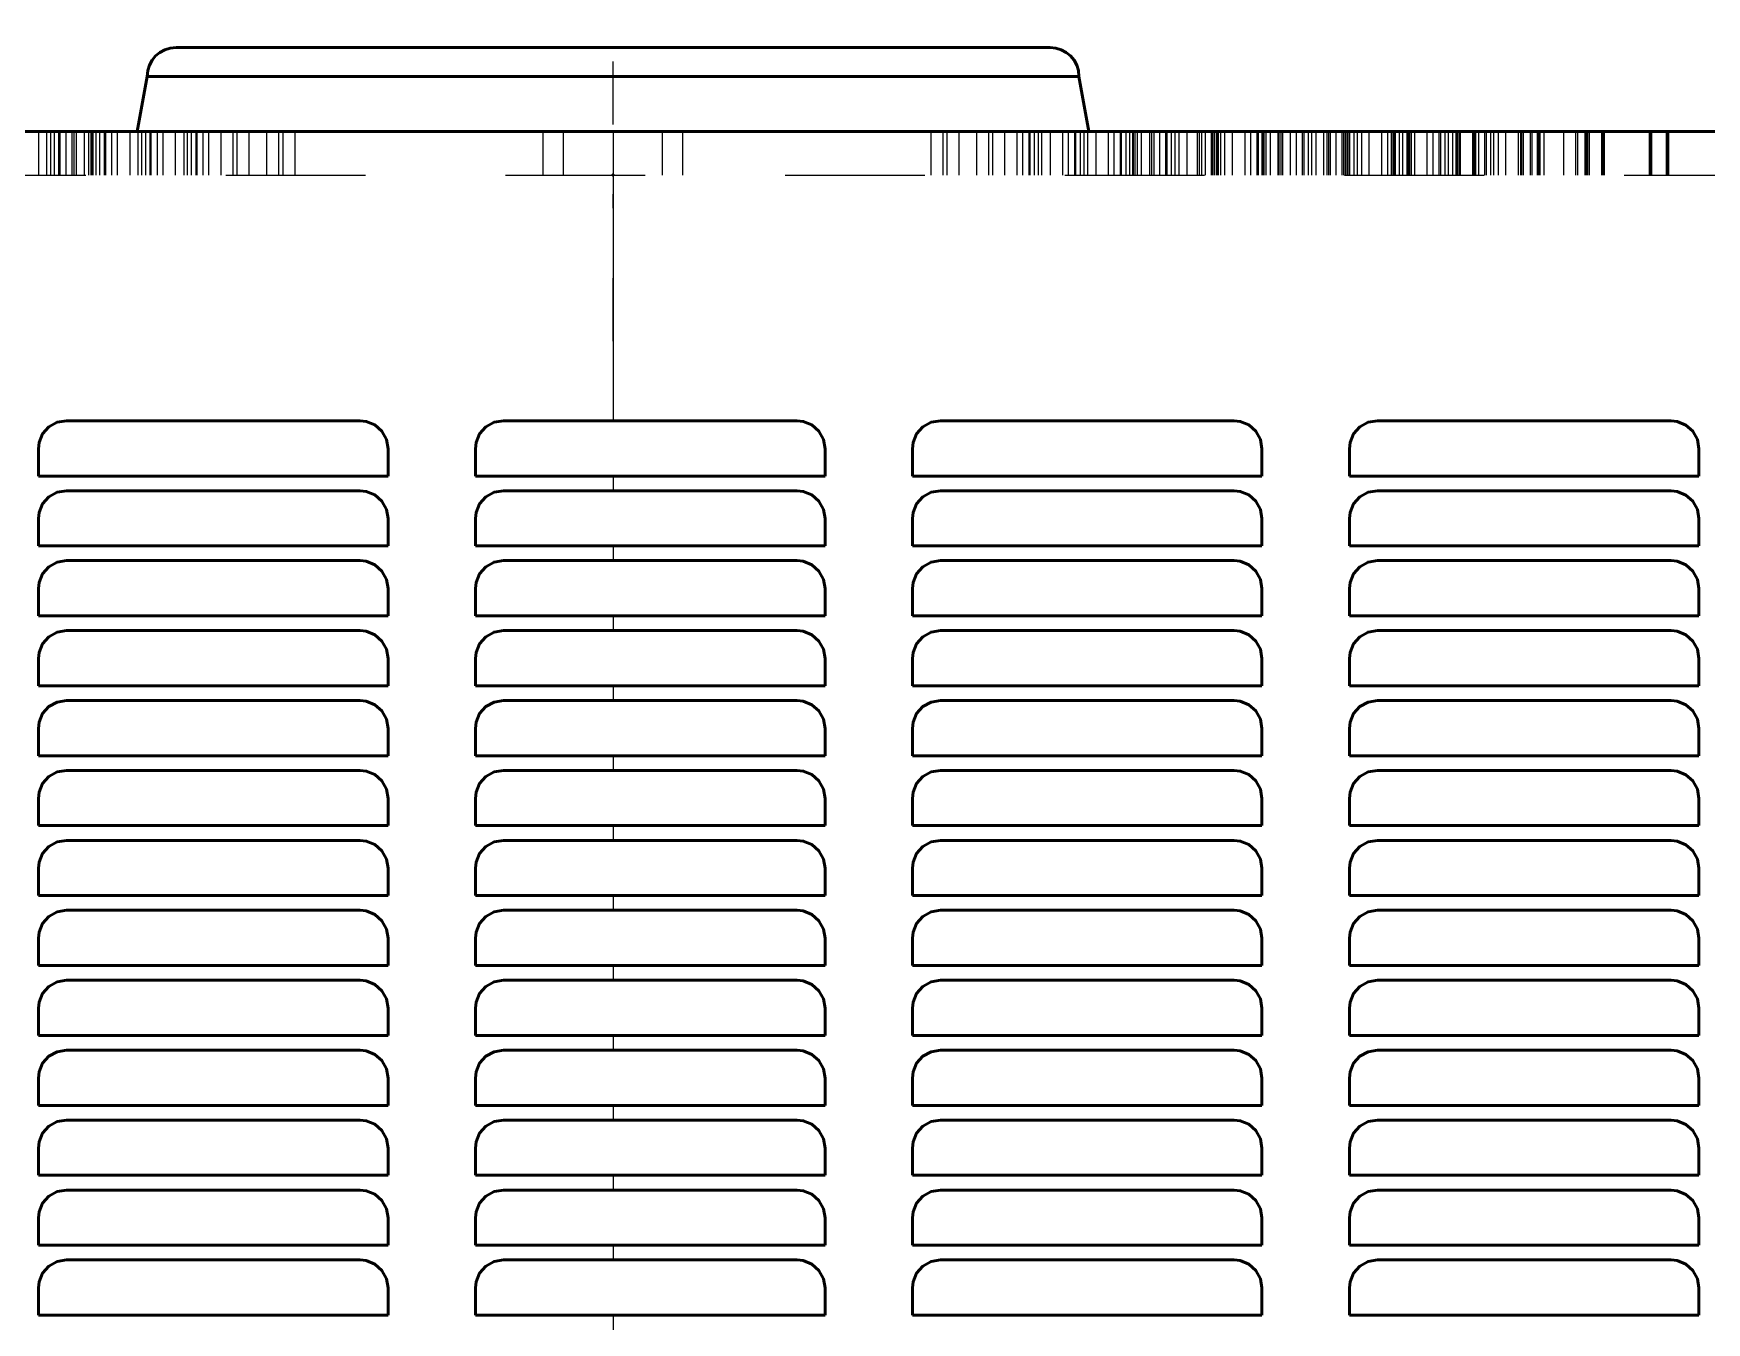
# Model space of a CAD drawing. Header units: inches. Extents: x -0.3 to 35.5, y 0 to 35.9.
# Drawn here: x 13.36 to 25.32, y 26.63 to 35.85 of the extents above; entities that cross this region are included whole.
import ezdxf

# ---------------------------------------------------------------- set-up
doc = ezdxf.new("R2010")
doc.units = ezdxf.units.IN
doc.header["$MEASUREMENT"] = 0
doc.linetypes.add('Center', pattern=[1.5, 0.45, -0.5, 0.05, -0.5])
doc.linetypes.add('Dashed', pattern=[2, 1, -1])
for name, color, linetype, lineweight in [('2d ConnectionPoints', 7, 'Continuous', 50), ('AM_0', 7, 'Continuous', 50), ('AM_4', 3, 'Continuous', 25), ('AM_7', 7, 'Center', 25), ('AM_9', 6, 'Dashed', 25)]:
    doc.layers.add(name, color=color, linetype=linetype, lineweight=lineweight)

msp = doc.modelspace()

# ---------------------------------------------------------------- linework, layer by layer
at = {"layer": '2d ConnectionPoints'}
msp.add_point((17.5, 34.838), dxfattribs=at)
msp.add_point((17.5, 34.838), dxfattribs=at)
at = {"layer": 'AM_0'}
for p, q in [((14.375, 35.75), (20.625, 35.75)), ((14.168, 35.543), (14.098, 35.15)), ((14.168, 35.543), (20.832, 35.543)), ((20.902, 35.15), (20.832, 35.543)), ((-0.27, 35.15), (35.27, 35.15)), ((15.691, 33.081), (13.591, 33.081)), ((18.816, 33.081), (16.716, 33.081)), ((21.941, 33.081), (19.841, 33.081)), ((25.066, 33.081), (22.966, 33.081)), ((13.391, 32.881), (13.391, 32.686)), ((15.891, 32.686), (15.891, 32.881)), ((16.516, 32.881), (16.516, 32.686)), ((19.016, 32.686), (19.016, 32.881)), ((19.641, 32.881), (19.641, 32.686)), ((22.141, 32.686), (22.141, 32.881)), ((22.766, 32.881), (22.766, 32.686)), ((25.266, 32.686), (25.266, 32.881)), ((13.391, 32.686), (15.891, 32.686)), ((16.516, 32.686), (19.016, 32.686)), ((19.641, 32.686), (22.141, 32.686)), ((22.766, 32.686), (25.266, 32.686)), ((15.691, 32.581), (13.591, 32.581)), ((18.816, 32.581), (16.716, 32.581)), ((21.941, 32.581), (19.841, 32.581)), ((25.066, 32.581), (22.966, 32.581)), ((13.391, 32.381), (13.391, 32.186)), ((15.891, 32.186), (15.891, 32.381)), ((16.516, 32.381), (16.516, 32.186)), ((19.016, 32.186), (19.016, 32.381)), ((19.641, 32.381), (19.641, 32.186)), ((22.141, 32.186), (22.141, 32.381)), ((22.766, 32.381), (22.766, 32.186)), ((25.266, 32.186), (25.266, 32.381)), ((13.391, 32.186), (15.891, 32.186)), ((16.516, 32.186), (19.016, 32.186)), ((19.641, 32.186), (22.141, 32.186)), ((22.766, 32.186), (25.266, 32.186)), ((15.691, 32.081), (13.591, 32.081)), ((18.816, 32.081), (16.716, 32.081)), ((21.941, 32.081), (19.841, 32.081)), ((25.066, 32.081), (22.966, 32.081)), ((13.391, 31.881), (13.391, 31.686)), ((15.891, 31.686), (15.891, 31.881)), ((16.516, 31.881), (16.516, 31.686)), ((19.016, 31.686), (19.016, 31.881)), ((19.641, 31.881), (19.641, 31.686)), ((22.141, 31.686), (22.141, 31.881)), ((22.766, 31.881), (22.766, 31.686)), ((25.266, 31.686), (25.266, 31.881)), ((13.391, 31.686), (15.891, 31.686)), ((16.516, 31.686), (19.016, 31.686)), ((19.641, 31.686), (22.141, 31.686)), ((22.766, 31.686), (25.266, 31.686)), ((15.691, 31.581), (13.591, 31.581)), ((18.816, 31.581), (16.716, 31.581)), ((21.941, 31.581), (19.841, 31.581)), ((25.066, 31.581), (22.966, 31.581)), ((13.391, 31.381), (13.391, 31.186)), ((15.891, 31.186), (15.891, 31.381)), ((16.516, 31.381), (16.516, 31.186)), ((19.016, 31.186), (19.016, 31.381)), ((19.641, 31.381), (19.641, 31.186)), ((22.141, 31.186), (22.141, 31.381)), ((22.766, 31.381), (22.766, 31.186)), ((25.266, 31.186), (25.266, 31.381)), ((13.391, 31.186), (15.891, 31.186)), ((16.516, 31.186), (19.016, 31.186)), ((19.641, 31.186), (22.141, 31.186)), ((22.766, 31.186), (25.266, 31.186)), ((15.691, 31.081), (13.591, 31.081)), ((18.816, 31.081), (16.716, 31.081)), ((21.941, 31.081), (19.841, 31.081)), ((25.066, 31.081), (22.966, 31.081)), ((13.391, 30.881), (13.391, 30.686)), ((15.891, 30.686), (15.891, 30.881)), ((16.516, 30.881), (16.516, 30.686)), ((19.016, 30.686), (19.016, 30.881)), ((19.641, 30.881), (19.641, 30.686)), ((22.141, 30.686), (22.141, 30.881)), ((22.766, 30.881), (22.766, 30.686)), ((25.266, 30.686), (25.266, 30.881)), ((13.391, 30.686), (15.891, 30.686)), ((16.516, 30.686), (19.016, 30.686)), ((19.641, 30.686), (22.141, 30.686)), ((22.766, 30.686), (25.266, 30.686)), ((15.691, 30.581), (13.591, 30.581)), ((18.816, 30.581), (16.716, 30.581)), ((21.941, 30.581), (19.841, 30.581)), ((25.066, 30.581), (22.966, 30.581)), ((13.391, 30.381), (13.391, 30.186)), ((15.891, 30.186), (15.891, 30.381)), ((16.516, 30.381), (16.516, 30.186)), ((19.016, 30.186), (19.016, 30.381)), ((19.641, 30.381), (19.641, 30.186)), ((22.141, 30.186), (22.141, 30.381)), ((22.766, 30.381), (22.766, 30.186)), ((25.266, 30.186), (25.266, 30.381)), ((13.391, 30.186), (15.891, 30.186)), ((16.516, 30.186), (19.016, 30.186)), ((19.641, 30.186), (22.141, 30.186)), ((22.766, 30.186), (25.266, 30.186)), ((15.691, 30.081), (13.591, 30.081)), ((18.816, 30.081), (16.716, 30.081)), ((21.941, 30.081), (19.841, 30.081)), ((25.066, 30.081), (22.966, 30.081)), ((13.391, 29.881), (13.391, 29.686)), ((15.891, 29.686), (15.891, 29.881)), ((16.516, 29.881), (16.516, 29.686)), ((19.016, 29.686), (19.016, 29.881)), ((19.641, 29.881), (19.641, 29.686)), ((22.141, 29.686), (22.141, 29.881)), ((22.766, 29.881), (22.766, 29.686)), ((25.266, 29.686), (25.266, 29.881)), ((13.391, 29.686), (15.891, 29.686)), ((16.516, 29.686), (19.016, 29.686)), ((19.641, 29.686), (22.141, 29.686)), ((22.766, 29.686), (25.266, 29.686)), ((15.691, 29.581), (13.591, 29.581)), ((18.816, 29.581), (16.716, 29.581)), ((21.941, 29.581), (19.841, 29.581)), ((25.066, 29.581), (22.966, 29.581)), ((13.391, 29.381), (13.391, 29.186)), ((15.891, 29.186), (15.891, 29.381)), ((16.516, 29.381), (16.516, 29.186)), ((19.016, 29.186), (19.016, 29.381)), ((19.641, 29.381), (19.641, 29.186)), ((22.141, 29.186), (22.141, 29.381)), ((22.766, 29.381), (22.766, 29.186)), ((25.266, 29.186), (25.266, 29.381)), ((13.391, 29.186), (15.891, 29.186)), ((15.691, 29.081), (13.591, 29.081)), ((16.516, 29.186), (19.016, 29.186)), ((18.816, 29.081), (16.716, 29.081)), ((19.641, 29.186), (22.141, 29.186)), ((21.941, 29.081), (19.841, 29.081)), ((22.766, 29.186), (25.266, 29.186)), ((25.066, 29.081), (22.966, 29.081)), ((13.391, 28.881), (13.391, 28.686)), ((15.891, 28.686), (15.891, 28.881)), ((16.516, 28.881), (16.516, 28.686)), ((19.016, 28.686), (19.016, 28.881)), ((19.641, 28.881), (19.641, 28.686)), ((22.141, 28.686), (22.141, 28.881)), ((22.766, 28.881), (22.766, 28.686)), ((25.266, 28.686), (25.266, 28.881)), ((13.391, 28.686), (15.891, 28.686)), ((16.516, 28.686), (19.016, 28.686)), ((19.641, 28.686), (22.141, 28.686)), ((22.766, 28.686), (25.266, 28.686)), ((15.691, 28.581), (13.591, 28.581)), ((18.816, 28.581), (16.716, 28.581)), ((21.941, 28.581), (19.841, 28.581)), ((25.066, 28.581), (22.966, 28.581)), ((13.391, 28.381), (13.391, 28.186)), ((15.891, 28.186), (15.891, 28.381)), ((16.516, 28.381), (16.516, 28.186)), ((19.016, 28.186), (19.016, 28.381)), ((19.641, 28.381), (19.641, 28.186)), ((22.141, 28.186), (22.141, 28.381)), ((22.766, 28.381), (22.766, 28.186)), ((25.266, 28.186), (25.266, 28.381)), ((13.391, 28.186), (15.891, 28.186)), ((16.516, 28.186), (19.016, 28.186)), ((19.641, 28.186), (22.141, 28.186)), ((22.766, 28.186), (25.266, 28.186)), ((15.691, 28.081), (13.591, 28.081)), ((18.816, 28.081), (16.716, 28.081)), ((21.941, 28.081), (19.841, 28.081)), ((25.066, 28.081), (22.966, 28.081)), ((13.391, 27.881), (13.391, 27.686)), ((15.891, 27.686), (15.891, 27.881)), ((16.516, 27.881), (16.516, 27.686)), ((19.016, 27.686), (19.016, 27.881)), ((19.641, 27.881), (19.641, 27.686)), ((22.141, 27.686), (22.141, 27.881)), ((22.766, 27.881), (22.766, 27.686)), ((25.266, 27.686), (25.266, 27.881)), ((13.391, 27.686), (15.891, 27.686)), ((16.516, 27.686), (19.016, 27.686)), ((19.641, 27.686), (22.141, 27.686)), ((22.766, 27.686), (25.266, 27.686)), ((15.691, 27.581), (13.591, 27.581)), ((18.816, 27.581), (16.716, 27.581)), ((21.941, 27.581), (19.841, 27.581)), ((25.066, 27.581), (22.966, 27.581)), ((13.391, 27.381), (13.391, 27.186)), ((15.891, 27.186), (15.891, 27.381)), ((16.516, 27.381), (16.516, 27.186)), ((19.016, 27.186), (19.016, 27.381)), ((19.641, 27.381), (19.641, 27.186)), ((22.141, 27.186), (22.141, 27.381)), ((22.766, 27.381), (22.766, 27.186)), ((25.266, 27.186), (25.266, 27.381)), ((13.391, 27.186), (15.891, 27.186)), ((16.516, 27.186), (19.016, 27.186)), ((19.641, 27.186), (22.141, 27.186)), ((22.766, 27.186), (25.266, 27.186)), ((15.691, 27.081), (13.591, 27.081)), ((18.816, 27.081), (16.716, 27.081)), ((21.941, 27.081), (19.841, 27.081)), ((25.066, 27.081), (22.966, 27.081)), ((13.391, 26.881), (13.391, 26.686)), ((15.891, 26.686), (15.891, 26.881)), ((16.516, 26.881), (16.516, 26.686)), ((19.016, 26.686), (19.016, 26.881)), ((19.641, 26.881), (19.641, 26.686)), ((22.141, 26.686), (22.141, 26.881)), ((22.766, 26.881), (22.766, 26.686)), ((25.266, 26.686), (25.266, 26.881)), ((13.391, 26.686), (15.891, 26.686)), ((16.516, 26.686), (19.016, 26.686)), ((19.641, 26.686), (22.141, 26.686)), ((22.766, 26.686), (25.266, 26.686))]:
    msp.add_line(p, q, dxfattribs=at)
for points in [[(13.591, 33.081), (13.525, 33.07), (13.466, 33.037), (13.421, 32.987), (13.396, 32.925), (13.391, 32.881)], [(15.891, 32.881), (15.88, 32.947), (15.847, 33.006), (15.797, 33.051), (15.735, 33.076), (15.691, 33.081)], [(16.716, 33.081), (16.65, 33.07), (16.591, 33.037), (16.546, 32.987), (16.521, 32.925), (16.516, 32.881)], [(19.016, 32.881), (19.005, 32.947), (18.972, 33.006), (18.922, 33.051), (18.86, 33.076), (18.816, 33.081)], [(19.841, 33.081), (19.775, 33.07), (19.716, 33.037), (19.671, 32.987), (19.646, 32.925), (19.641, 32.881)], [(22.141, 32.881), (22.13, 32.947), (22.097, 33.006), (22.047, 33.051), (21.985, 33.076), (21.941, 33.081)], [(22.966, 33.081), (22.9, 33.07), (22.841, 33.037), (22.796, 32.987), (22.771, 32.925), (22.766, 32.881)], [(25.266, 32.881), (25.255, 32.947), (25.222, 33.006), (25.172, 33.05), (25.11, 33.076), (25.066, 33.081)], [(13.591, 32.581), (13.525, 32.57), (13.466, 32.537), (13.421, 32.487), (13.396, 32.425), (13.391, 32.381)], [(15.891, 32.381), (15.88, 32.447), (15.847, 32.506), (15.797, 32.551), (15.735, 32.576), (15.691, 32.581)], [(16.716, 32.581), (16.65, 32.57), (16.591, 32.537), (16.546, 32.487), (16.521, 32.425), (16.516, 32.381)], [(19.016, 32.381), (19.005, 32.447), (18.972, 32.506), (18.922, 32.551), (18.86, 32.576), (18.816, 32.581)], [(19.841, 32.581), (19.775, 32.57), (19.716, 32.537), (19.671, 32.487), (19.646, 32.425), (19.641, 32.381)], [(22.141, 32.381), (22.13, 32.447), (22.097, 32.506), (22.047, 32.551), (21.985, 32.576), (21.941, 32.581)], [(22.966, 32.581), (22.9, 32.57), (22.841, 32.537), (22.796, 32.487), (22.771, 32.425), (22.766, 32.381)], [(25.266, 32.381), (25.255, 32.447), (25.222, 32.506), (25.172, 32.55), (25.11, 32.576), (25.066, 32.581)], [(13.591, 32.081), (13.525, 32.07), (13.466, 32.037), (13.421, 31.987), (13.396, 31.925), (13.391, 31.881)], [(15.891, 31.881), (15.88, 31.947), (15.847, 32.006), (15.797, 32.051), (15.735, 32.076), (15.691, 32.081)], [(16.716, 32.081), (16.65, 32.07), (16.591, 32.037), (16.546, 31.987), (16.521, 31.925), (16.516, 31.881)], [(19.016, 31.881), (19.005, 31.947), (18.972, 32.006), (18.922, 32.051), (18.86, 32.076), (18.816, 32.081)], [(19.841, 32.081), (19.775, 32.07), (19.716, 32.037), (19.671, 31.987), (19.646, 31.925), (19.641, 31.881)], [(22.141, 31.881), (22.13, 31.947), (22.097, 32.006), (22.047, 32.051), (21.985, 32.076), (21.941, 32.081)], [(22.966, 32.081), (22.9, 32.07), (22.841, 32.037), (22.796, 31.987), (22.771, 31.925), (22.766, 31.881)], [(25.266, 31.881), (25.255, 31.947), (25.222, 32.006), (25.172, 32.05), (25.11, 32.076), (25.066, 32.081)], [(13.591, 31.581), (13.525, 31.57), (13.466, 31.537), (13.421, 31.487), (13.396, 31.425), (13.391, 31.381)], [(15.891, 31.381), (15.88, 31.447), (15.847, 31.506), (15.797, 31.551), (15.735, 31.576), (15.691, 31.581)], [(16.716, 31.581), (16.65, 31.57), (16.591, 31.537), (16.546, 31.487), (16.521, 31.425), (16.516, 31.381)], [(19.016, 31.381), (19.005, 31.447), (18.972, 31.506), (18.922, 31.551), (18.86, 31.576), (18.816, 31.581)], [(19.841, 31.581), (19.775, 31.57), (19.716, 31.537), (19.671, 31.487), (19.646, 31.425), (19.641, 31.381)], [(22.141, 31.381), (22.13, 31.447), (22.097, 31.506), (22.047, 31.551), (21.985, 31.576), (21.941, 31.581)], [(22.966, 31.581), (22.9, 31.57), (22.841, 31.537), (22.796, 31.487), (22.771, 31.425), (22.766, 31.381)], [(25.266, 31.381), (25.255, 31.447), (25.222, 31.506), (25.172, 31.55), (25.11, 31.576), (25.066, 31.581)], [(13.591, 31.081), (13.525, 31.07), (13.466, 31.037), (13.421, 30.987), (13.396, 30.925), (13.391, 30.881)], [(15.891, 30.881), (15.88, 30.947), (15.847, 31.006), (15.797, 31.051), (15.735, 31.076), (15.691, 31.081)], [(16.716, 31.081), (16.65, 31.07), (16.591, 31.037), (16.546, 30.987), (16.521, 30.925), (16.516, 30.881)], [(19.016, 30.881), (19.005, 30.947), (18.972, 31.006), (18.922, 31.051), (18.86, 31.076), (18.816, 31.081)], [(19.841, 31.081), (19.775, 31.07), (19.716, 31.037), (19.671, 30.987), (19.646, 30.925), (19.641, 30.881)], [(22.141, 30.881), (22.13, 30.947), (22.097, 31.006), (22.047, 31.051), (21.985, 31.076), (21.941, 31.081)], [(22.966, 31.081), (22.9, 31.07), (22.841, 31.037), (22.796, 30.987), (22.771, 30.925), (22.766, 30.881)], [(25.266, 30.881), (25.255, 30.947), (25.222, 31.006), (25.172, 31.05), (25.11, 31.076), (25.066, 31.081)], [(13.591, 30.581), (13.525, 30.57), (13.466, 30.537), (13.421, 30.487), (13.396, 30.425), (13.391, 30.381)], [(15.891, 30.381), (15.88, 30.447), (15.847, 30.506), (15.797, 30.551), (15.735, 30.576), (15.691, 30.581)], [(16.716, 30.581), (16.65, 30.57), (16.591, 30.537), (16.546, 30.487), (16.521, 30.425), (16.516, 30.381)], [(19.016, 30.381), (19.005, 30.447), (18.972, 30.506), (18.922, 30.551), (18.86, 30.576), (18.816, 30.581)], [(19.841, 30.581), (19.775, 30.57), (19.716, 30.537), (19.671, 30.487), (19.646, 30.425), (19.641, 30.381)], [(22.141, 30.381), (22.13, 30.447), (22.097, 30.506), (22.047, 30.551), (21.985, 30.576), (21.941, 30.581)], [(22.966, 30.581), (22.9, 30.57), (22.841, 30.537), (22.796, 30.487), (22.771, 30.425), (22.766, 30.381)], [(25.266, 30.381), (25.255, 30.447), (25.222, 30.506), (25.172, 30.55), (25.11, 30.576), (25.066, 30.581)], [(13.591, 30.081), (13.525, 30.07), (13.466, 30.037), (13.421, 29.987), (13.396, 29.925), (13.391, 29.881)], [(15.891, 29.881), (15.88, 29.947), (15.847, 30.006), (15.797, 30.051), (15.735, 30.076), (15.691, 30.081)], [(16.716, 30.081), (16.65, 30.07), (16.591, 30.037), (16.546, 29.987), (16.521, 29.925), (16.516, 29.881)], [(19.016, 29.881), (19.005, 29.947), (18.972, 30.006), (18.922, 30.051), (18.86, 30.076), (18.816, 30.081)], [(19.841, 30.081), (19.775, 30.07), (19.716, 30.037), (19.671, 29.987), (19.646, 29.925), (19.641, 29.881)], [(22.141, 29.881), (22.13, 29.947), (22.097, 30.006), (22.047, 30.051), (21.985, 30.076), (21.941, 30.081)], [(22.966, 30.081), (22.9, 30.07), (22.841, 30.037), (22.796, 29.987), (22.771, 29.925), (22.766, 29.881)], [(25.266, 29.881), (25.255, 29.947), (25.222, 30.006), (25.172, 30.05), (25.11, 30.076), (25.066, 30.081)], [(13.591, 29.581), (13.525, 29.57), (13.466, 29.537), (13.421, 29.487), (13.396, 29.425), (13.391, 29.381)], [(15.891, 29.381), (15.88, 29.447), (15.847, 29.506), (15.797, 29.551), (15.735, 29.576), (15.691, 29.581)], [(16.716, 29.581), (16.65, 29.57), (16.591, 29.537), (16.546, 29.487), (16.521, 29.425), (16.516, 29.381)], [(19.016, 29.381), (19.005, 29.447), (18.972, 29.506), (18.922, 29.551), (18.86, 29.576), (18.816, 29.581)], [(19.841, 29.581), (19.775, 29.57), (19.716, 29.537), (19.671, 29.487), (19.646, 29.425), (19.641, 29.381)], [(22.141, 29.381), (22.13, 29.447), (22.097, 29.506), (22.047, 29.551), (21.985, 29.576), (21.941, 29.581)], [(22.966, 29.581), (22.9, 29.57), (22.841, 29.537), (22.796, 29.487), (22.771, 29.425), (22.766, 29.381)], [(25.266, 29.381), (25.255, 29.447), (25.222, 29.506), (25.172, 29.55), (25.11, 29.576), (25.066, 29.581)], [(13.591, 29.081), (13.525, 29.07), (13.466, 29.037), (13.421, 28.987), (13.396, 28.925), (13.391, 28.881)], [(15.891, 28.881), (15.88, 28.947), (15.847, 29.006), (15.797, 29.051), (15.735, 29.076), (15.691, 29.081)], [(16.716, 29.081), (16.65, 29.07), (16.591, 29.037), (16.546, 28.987), (16.521, 28.925), (16.516, 28.881)], [(19.016, 28.881), (19.005, 28.947), (18.972, 29.006), (18.922, 29.051), (18.86, 29.076), (18.816, 29.081)], [(19.841, 29.081), (19.775, 29.07), (19.716, 29.037), (19.671, 28.987), (19.646, 28.925), (19.641, 28.881)], [(22.141, 28.881), (22.13, 28.947), (22.097, 29.006), (22.047, 29.051), (21.985, 29.076), (21.941, 29.081)], [(22.966, 29.081), (22.9, 29.07), (22.841, 29.037), (22.796, 28.987), (22.771, 28.925), (22.766, 28.881)], [(25.266, 28.881), (25.255, 28.947), (25.222, 29.006), (25.172, 29.05), (25.11, 29.076), (25.066, 29.081)], [(13.591, 28.581), (13.525, 28.57), (13.466, 28.537), (13.421, 28.487), (13.396, 28.425), (13.391, 28.381)], [(15.891, 28.381), (15.88, 28.447), (15.847, 28.506), (15.797, 28.551), (15.735, 28.576), (15.691, 28.581)], [(16.716, 28.581), (16.65, 28.57), (16.591, 28.537), (16.546, 28.487), (16.521, 28.425), (16.516, 28.381)], [(19.016, 28.381), (19.005, 28.447), (18.972, 28.506), (18.922, 28.551), (18.86, 28.576), (18.816, 28.581)], [(19.841, 28.581), (19.775, 28.57), (19.716, 28.537), (19.671, 28.487), (19.646, 28.425), (19.641, 28.381)], [(22.141, 28.381), (22.13, 28.447), (22.097, 28.506), (22.047, 28.551), (21.985, 28.576), (21.941, 28.581)], [(22.966, 28.581), (22.9, 28.57), (22.841, 28.537), (22.796, 28.487), (22.771, 28.425), (22.766, 28.381)], [(25.266, 28.381), (25.255, 28.447), (25.222, 28.506), (25.172, 28.55), (25.11, 28.576), (25.066, 28.581)], [(13.591, 28.081), (13.525, 28.07), (13.466, 28.037), (13.421, 27.987), (13.396, 27.925), (13.391, 27.881)], [(15.891, 27.881), (15.88, 27.947), (15.847, 28.006), (15.797, 28.051), (15.735, 28.076), (15.691, 28.081)], [(16.716, 28.081), (16.65, 28.07), (16.591, 28.037), (16.546, 27.987), (16.521, 27.925), (16.516, 27.881)], [(19.016, 27.881), (19.005, 27.947), (18.972, 28.006), (18.922, 28.051), (18.86, 28.076), (18.816, 28.081)], [(19.841, 28.081), (19.775, 28.07), (19.716, 28.037), (19.671, 27.987), (19.646, 27.925), (19.641, 27.881)], [(22.141, 27.881), (22.13, 27.947), (22.097, 28.006), (22.047, 28.051), (21.985, 28.076), (21.941, 28.081)], [(22.966, 28.081), (22.9, 28.07), (22.841, 28.037), (22.796, 27.987), (22.771, 27.925), (22.766, 27.881)], [(25.266, 27.881), (25.255, 27.947), (25.222, 28.006), (25.172, 28.05), (25.11, 28.076), (25.066, 28.081)], [(13.591, 27.581), (13.525, 27.57), (13.466, 27.537), (13.421, 27.487), (13.396, 27.425), (13.391, 27.381)], [(15.891, 27.381), (15.88, 27.447), (15.847, 27.506), (15.797, 27.551), (15.735, 27.576), (15.691, 27.581)], [(16.716, 27.581), (16.65, 27.57), (16.591, 27.537), (16.546, 27.487), (16.521, 27.425), (16.516, 27.381)], [(19.016, 27.381), (19.005, 27.447), (18.972, 27.506), (18.922, 27.551), (18.86, 27.576), (18.816, 27.581)], [(19.841, 27.581), (19.775, 27.57), (19.716, 27.537), (19.671, 27.487), (19.646, 27.425), (19.641, 27.381)], [(22.141, 27.381), (22.13, 27.447), (22.097, 27.506), (22.047, 27.551), (21.985, 27.576), (21.941, 27.581)], [(22.966, 27.581), (22.9, 27.57), (22.841, 27.537), (22.796, 27.487), (22.771, 27.425), (22.766, 27.381)], [(25.266, 27.381), (25.255, 27.447), (25.222, 27.506), (25.172, 27.55), (25.11, 27.576), (25.066, 27.581)], [(13.591, 27.081), (13.525, 27.07), (13.466, 27.037), (13.421, 26.987), (13.396, 26.925), (13.391, 26.881)], [(15.891, 26.881), (15.88, 26.947), (15.847, 27.006), (15.797, 27.051), (15.735, 27.076), (15.691, 27.081)], [(16.716, 27.081), (16.65, 27.07), (16.591, 27.037), (16.546, 26.987), (16.521, 26.925), (16.516, 26.881)], [(19.016, 26.881), (19.005, 26.947), (18.972, 27.006), (18.922, 27.051), (18.86, 27.076), (18.816, 27.081)], [(19.841, 27.081), (19.775, 27.07), (19.716, 27.037), (19.671, 26.987), (19.646, 26.925), (19.641, 26.881)], [(22.141, 26.881), (22.13, 26.947), (22.097, 27.006), (22.047, 27.051), (21.985, 27.076), (21.941, 27.081)], [(22.966, 27.081), (22.9, 27.07), (22.841, 27.037), (22.796, 26.987), (22.771, 26.925), (22.766, 26.881)], [(25.266, 26.881), (25.255, 26.947), (25.222, 27.006), (25.172, 27.05), (25.11, 27.076), (25.066, 27.081)]]:
    msp.add_lwpolyline(points, dxfattribs=at)
for centre, start, end in [((14.375, 35.543), 90, 180), ((20.625, 35.543), 0, 90)]:
    msp.add_arc(centre, 0.207, start, end, dxfattribs=at)
at = {"layer": 'AM_4'}
for p, q in [((17.5, 35.15), (17.5, 33.081)), ((17.5, 32.686), (17.5, 32.581)), ((17.5, 32.186), (17.5, 32.081)), ((17.5, 31.686), (17.5, 31.581)), ((17.5, 31.186), (17.5, 31.081)), ((17.5, 30.686), (17.5, 30.581)), ((17.5, 30.186), (17.5, 30.081)), ((17.5, 29.686), (17.5, 29.581)), ((17.5, 29.186), (17.5, 29.081)), ((17.5, 28.686), (17.5, 28.581)), ((17.5, 28.186), (17.5, 28.081)), ((17.5, 27.686), (17.5, 27.581)), ((17.5, 27.186), (17.5, 27.081)), ((17.5, 26.686), (17.5, 26.581))]:
    msp.add_line(p, q, dxfattribs=at)
at = {"layer": 'AM_7'}
msp.add_line((17.5, 33.65), (17.5, 35.85), dxfattribs=at)
at = {"layer": 'AM_9'}
for p, q in [((13.394, 34.838), (13.394, 35.15)), ((13.451, 34.838), (13.451, 35.15)), ((13.479, 34.838), (13.479, 35.15)), ((13.505, 34.838), (13.505, 35.15)), ((13.536, 34.838), (13.536, 35.15)), ((13.546, 34.838), (13.546, 35.15)), ((13.59, 34.838), (13.59, 35.15)), ((13.63, 35.15), (13.63, 34.838)), ((13.631, 34.838), (13.631, 35.15)), ((13.646, 34.838), (13.646, 35.15)), ((13.662, 34.838), (13.662, 35.15)), ((13.72, 34.838), (13.72, 35.15)), ((13.75, 35.15), (13.75, 34.838)), ((13.767, 34.838), (13.767, 35.15)), ((13.778, 34.838), (13.778, 35.15)), ((13.783, 34.838), (13.783, 35.15)), ((13.805, 34.838), (13.805, 35.15)), ((13.831, 34.838), (13.831, 35.15)), ((13.863, 34.838), (13.863, 35.15)), ((13.872, 34.838), (13.872, 35.15)), ((13.917, 34.838), (13.917, 35.15)), ((13.957, 34.838), (13.957, 35.15)), ((14.046, 34.838), (14.046, 35.15)), ((14.105, 34.838), (14.105, 35.15)), ((14.131, 34.838), (14.131, 35.15)), ((14.158, 34.838), (14.158, 35.15)), ((14.191, 34.838), (14.191, 35.15)), ((14.198, 34.838), (14.198, 35.15)), ((14.243, 34.838), (14.243, 35.15)), ((14.284, 34.838), (14.284, 35.15)), ((14.372, 34.838), (14.372, 35.15)), ((14.433, 34.838), (14.433, 35.15)), ((14.457, 34.838), (14.457, 35.15)), ((14.485, 34.838), (14.485, 35.15)), ((14.518, 34.838), (14.518, 35.15)), ((14.525, 34.838), (14.525, 35.15)), ((14.57, 34.838), (14.57, 35.15)), ((14.61, 34.838), (14.61, 35.15)), ((14.698, 34.838), (14.698, 35.15)), ((14.784, 34.838), (14.784, 35.15)), ((14.812, 34.838), (14.812, 35.15)), ((14.898, 34.838), (14.898, 35.15)), ((15.025, 34.838), (15.025, 35.15)), ((15.11, 34.838), (15.11, 35.15)), ((15.14, 34.838), (15.14, 35.15)), ((15.226, 34.838), (15.226, 35.15)), ((17, 34.838), (17, 35.15)), ((17.146, 34.838), (17.146, 35.15)), ((17.854, 34.838), (17.854, 35.15)), ((18, 34.838), (18, 35.15)), ((19.774, 34.838), (19.774, 35.15)), ((19.86, 34.838), (19.86, 35.15)), ((19.89, 34.838), (19.89, 35.15)), ((19.975, 34.838), (19.975, 35.15)), ((20.102, 34.838), (20.102, 35.15)), ((20.188, 34.838), (20.188, 35.15)), ((20.216, 34.838), (20.216, 35.15)), ((20.302, 34.838), (20.302, 35.15)), ((20.39, 34.838), (20.39, 35.15)), ((20.43, 34.838), (20.43, 35.15)), ((20.475, 34.838), (20.475, 35.15)), ((20.482, 34.838), (20.482, 35.15)), ((20.515, 34.838), (20.515, 35.15)), ((20.543, 34.838), (20.543, 35.15)), ((20.567, 34.838), (20.567, 35.15)), ((20.628, 34.838), (20.628, 35.15)), ((20.716, 34.838), (20.716, 35.15)), ((20.757, 34.838), (20.757, 35.15)), ((20.802, 34.838), (20.802, 35.15)), ((20.809, 34.838), (20.809, 35.15)), ((20.842, 34.838), (20.842, 35.15)), ((20.869, 34.838), (20.869, 35.15)), ((20.895, 34.838), (20.895, 35.15)), ((20.954, 34.838), (20.954, 35.15)), ((21.043, 34.838), (21.043, 35.15)), ((21.083, 34.838), (21.083, 35.15)), ((21.128, 34.838), (21.128, 35.15)), ((21.137, 34.838), (21.137, 35.15)), ((21.169, 34.838), (21.169, 35.15)), ((21.195, 34.838), (21.195, 35.15)), ((21.217, 34.838), (21.217, 35.15)), ((21.222, 34.838), (21.222, 35.15)), ((21.233, 34.838), (21.233, 35.15)), ((21.25, 34.838), (21.25, 35.15)), ((21.28, 34.838), (21.28, 35.15)), ((21.338, 34.838), (21.338, 35.15)), ((21.354, 34.838), (21.354, 35.15)), ((21.369, 34.838), (21.369, 35.15)), ((21.37, 34.838), (21.37, 35.15)), ((21.41, 34.838), (21.41, 35.15)), ((21.454, 34.838), (21.454, 35.15)), ((21.464, 34.838), (21.464, 35.15)), ((21.495, 34.838), (21.495, 35.15)), ((21.521, 34.838), (21.521, 35.15)), ((21.549, 34.838), (21.549, 35.15)), ((21.606, 34.838), (21.606, 35.15)), ((21.68, 34.838), (21.68, 35.15)), ((21.695, 34.838), (21.695, 35.15)), ((21.695, 34.838), (21.695, 35.15)), ((21.71, 34.838), (21.71, 35.15)), ((21.736, 34.838), (21.736, 35.15)), ((21.78, 34.838), (21.78, 35.15)), ((21.79, 34.838), (21.79, 35.15)), ((21.801, 34.838), (21.801, 35.15)), ((21.816, 34.838), (21.816, 35.15)), ((21.821, 34.838), (21.821, 35.15)), ((21.83, 34.838), (21.83, 35.15)), ((21.846, 34.838), (21.846, 35.15)), ((21.876, 34.838), (21.876, 35.15)), ((21.931, 34.838), (21.931, 35.15)), ((22.021, 34.838), (22.021, 35.15)), ((22.062, 34.838), (22.062, 35.15)), ((22.106, 34.838), (22.106, 35.15)), ((22.117, 34.838), (22.117, 35.15)), ((22.143, 34.838), (22.143, 35.15)), ((22.147, 34.838), (22.147, 35.15)), ((22.157, 34.838), (22.157, 35.15)), ((22.17, 34.838), (22.17, 35.15)), ((22.172, 34.838), (22.172, 35.15)), ((22.202, 34.838), (22.202, 35.15)), ((22.257, 34.838), (22.257, 35.15)), ((22.264, 34.838), (22.264, 35.15)), ((22.277, 34.838), (22.277, 35.15)), ((22.29, 34.838), (22.29, 35.15)), ((22.346, 34.838), (22.346, 35.15)), ((22.388, 34.838), (22.388, 35.15)), ((22.431, 34.838), (22.431, 35.15)), ((22.443, 34.838), (22.443, 35.15)), ((22.473, 34.838), (22.473, 35.15)), ((22.498, 34.838), (22.498, 35.15)), ((22.528, 34.838), (22.528, 35.15)), ((22.583, 34.838), (22.583, 35.15)), ((22.606, 34.838), (22.606, 35.15)), ((22.618, 34.838), (22.618, 35.15)), ((22.63, 34.838), (22.63, 35.15)), ((22.672, 34.838), (22.672, 35.15)), ((22.714, 34.838), (22.714, 35.15)), ((22.726, 34.838), (22.726, 35.15)), ((22.738, 34.838), (22.738, 35.15)), ((22.75, 34.838), (22.75, 35.15)), ((22.757, 34.838), (22.757, 35.15)), ((22.769, 34.838), (22.769, 35.15)), ((22.799, 34.838), (22.799, 35.15)), ((22.823, 34.838), (22.823, 35.15)), ((22.854, 34.838), (22.854, 35.15)), ((22.908, 34.838), (22.908, 35.15)), ((22.998, 34.838), (22.998, 35.15)), ((23.04, 34.838), (23.04, 35.15)), ((23.068, 34.838), (23.068, 35.15)), ((23.079, 34.838), (23.079, 35.15)), ((23.083, 34.838), (23.083, 35.15)), ((23.09, 34.838), (23.09, 35.15)), ((23.095, 34.838), (23.095, 35.15)), ((23.125, 34.838), (23.125, 35.15)), ((23.149, 34.838), (23.149, 35.15)), ((23.18, 34.838), (23.18, 35.15)), ((23.188, 34.838), (23.188, 35.15)), ((23.199, 34.838), (23.199, 35.15)), ((23.21, 34.838), (23.21, 35.15)), ((23.234, 34.838), (23.234, 35.15)), ((23.323, 34.838), (23.323, 35.15)), ((23.366, 34.838), (23.366, 35.15)), ((23.408, 34.838), (23.408, 35.15)), ((23.421, 34.838), (23.421, 35.15)), ((23.451, 34.838), (23.451, 35.15)), ((23.475, 34.838), (23.475, 35.15)), ((23.506, 34.838), (23.506, 35.15)), ((23.529, 34.838), (23.529, 35.15)), ((23.54, 34.838), (23.54, 35.15)), ((23.55, 34.838), (23.55, 35.15)), ((23.56, 34.838), (23.56, 35.15)), ((23.649, 34.838), (23.649, 35.15)), ((23.65, 34.838), (23.65, 35.15)), ((23.66, 34.838), (23.66, 35.15)), ((23.67, 34.838), (23.67, 35.15)), ((23.692, 34.838), (23.692, 35.15)), ((23.734, 34.838), (23.734, 35.15)), ((23.747, 34.838), (23.747, 35.15)), ((23.777, 34.838), (23.777, 35.15)), ((23.8, 34.838), (23.8, 35.15)), ((23.832, 34.838), (23.832, 35.15)), ((23.885, 34.838), (23.885, 35.15)), ((23.975, 34.838), (23.975, 35.15)), ((23.991, 34.838), (23.991, 35.15)), ((24, 34.838), (24, 35.15)), ((24.01, 34.838), (24.01, 35.15)), ((24.06, 34.838), (24.06, 35.15)), ((24.073, 34.838), (24.073, 35.15)), ((24.111, 34.838), (24.111, 35.15)), ((24.121, 34.838), (24.121, 35.15)), ((24.13, 34.838), (24.13, 35.15)), ((24.158, 34.838), (24.158, 35.15)), ((24.3, 34.838), (24.3, 35.15)), ((24.385, 34.838), (24.385, 35.15)), ((24.399, 34.838), (24.399, 35.15)), ((24.452, 34.838), (24.452, 35.15)), ((24.461, 34.838), (24.461, 35.15)), ((24.47, 34.838), (24.47, 35.15)), ((24.484, 34.838), (24.484, 35.15)), ((24.572, 34.838), (24.572, 35.15)), ((24.581, 34.838), (24.581, 35.15)), ((24.59, 34.838), (24.59, 35.15)), ((24.913, 34.838), (24.913, 35.15)), ((24.922, 34.838), (24.922, 35.15)), ((24.93, 34.838), (24.93, 35.15)), ((25.033, 34.838), (25.033, 35.15)), ((25.042, 34.838), (25.042, 35.15)), ((25.05, 34.838), (25.05, 35.15)), ((2.73, 34.838), (32.27, 34.838))]:
    msp.add_line(p, q, dxfattribs=at)

doc.saveas('drawing.dxf')
